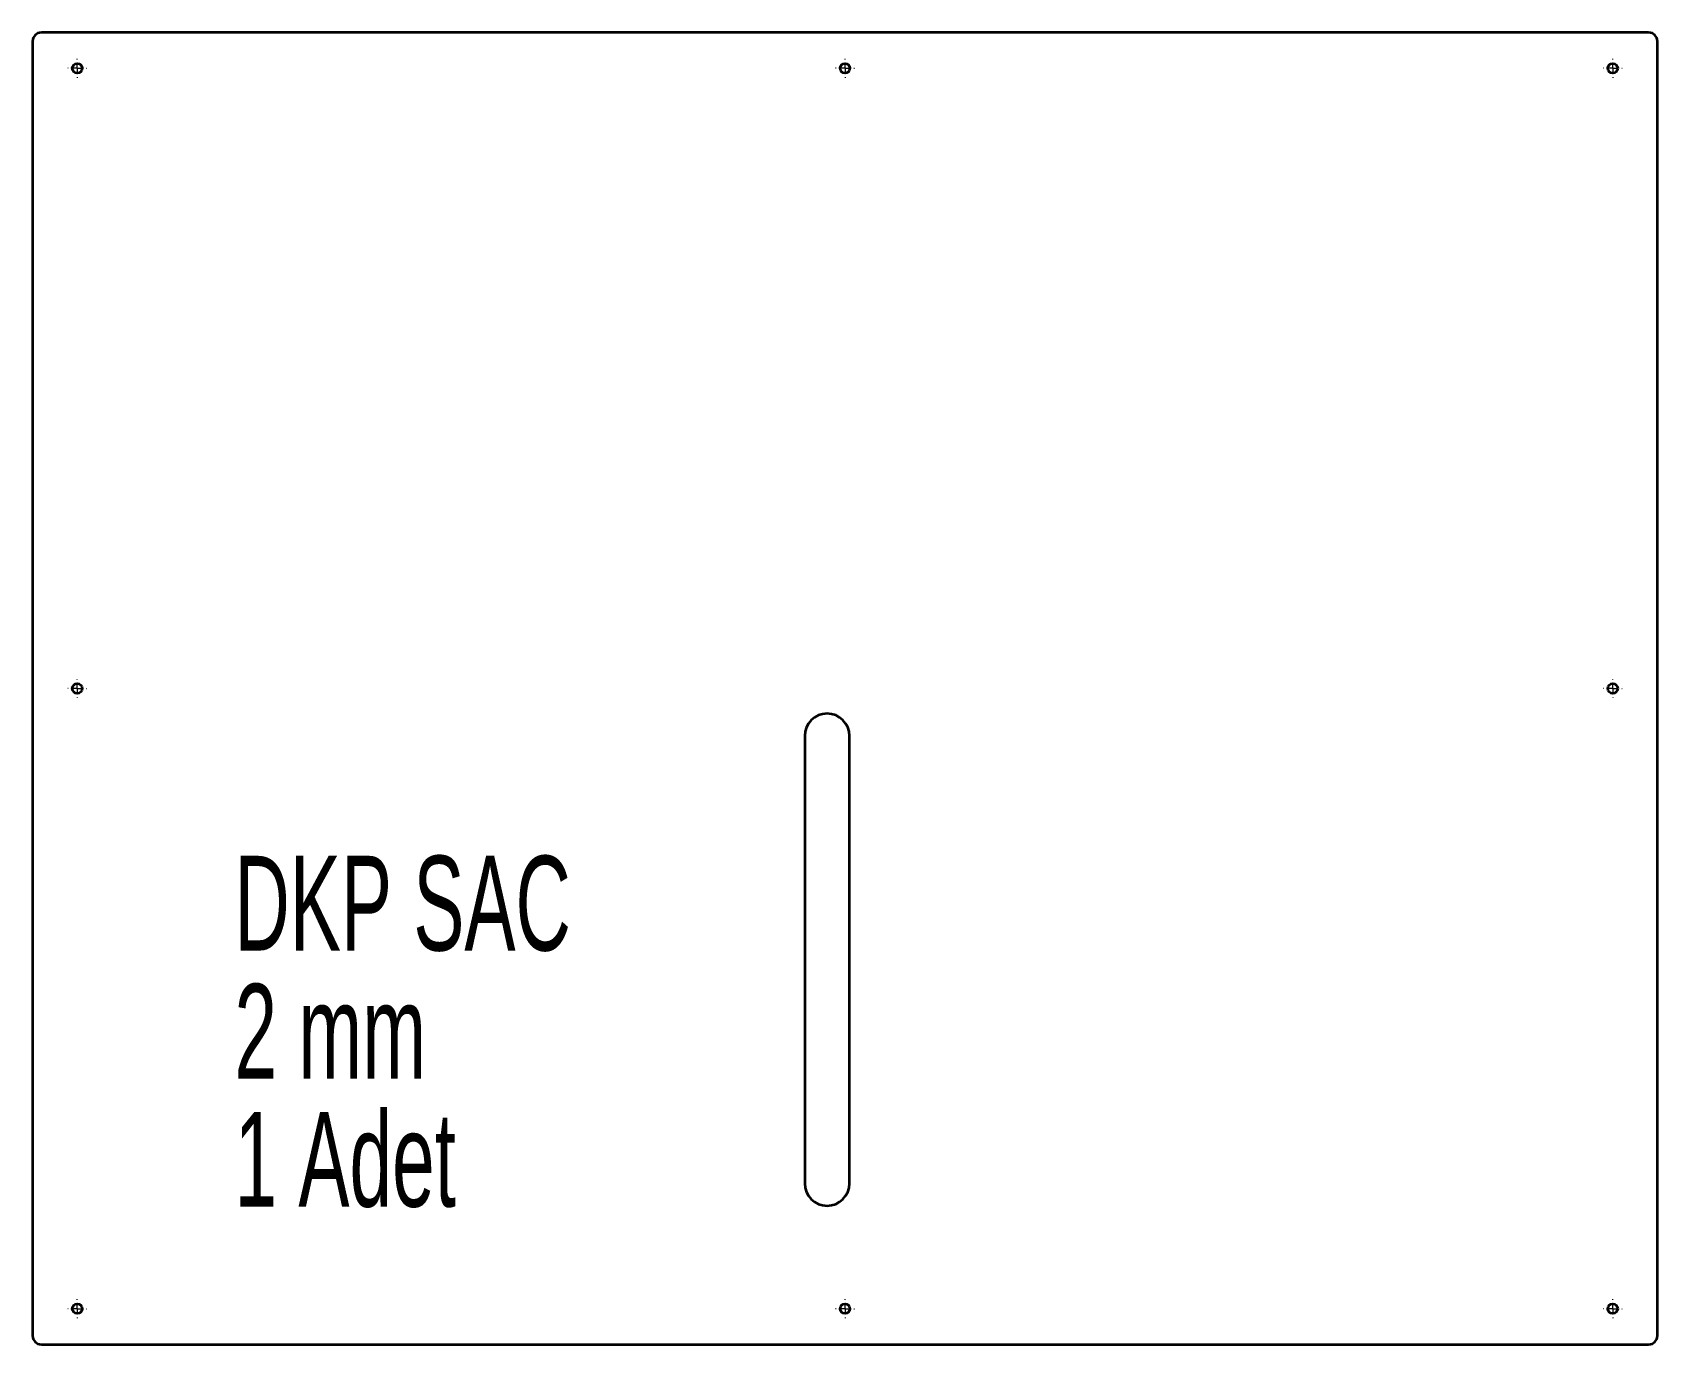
# Model space of a CAD drawing. Header units: millimetres. Extents: x -74 to 834, y -70 to 663.
import ezdxf

# ---------------------------------------------------------------- set-up
doc = ezdxf.new("R2010")
doc.units = ezdxf.units.MM
doc.styles.add('SLDTEXTSTYLE0', font='TXT', dxfattribs={"width": 0.605})

# ---------------------------------------------------------------- blocks, each defined once
blk = doc.blocks.new('SW_CENTERMARKSYMBOL_0')
at = {"color": 0, "linetype": 'Continuous', "lineweight": 18}
for p, q in [((-5, 0), (-5.25, 0)), ((0, 0), (-2.5, 0)), ((0, 5), (0, 5.25)), ((0, 0), (0, 2.5)), ((0, 0), (0, -2.5)), ((0, 0), (2.5, 0)), ((5, 0), (5.25, 0)), ((0, -5), (0, -5.25))]:
    blk.add_line(p, q, dxfattribs=at)
blk = doc.blocks.new('SW_CENTERMARKSYMBOL_1')
at = {"color": 0, "linetype": 'Continuous', "lineweight": 18}
for p, q in [((-5, 0), (-5.25, 0)), ((0, 0), (-2.5, 0)), ((0, 5), (0, 5.25)), ((0, 0), (0, 2.5)), ((0, 0), (0, -2.5)), ((0, 0), (2.5, 0)), ((5, 0), (5.25, 0)), ((0, -5), (0, -5.25))]:
    blk.add_line(p, q, dxfattribs=at)
blk = doc.blocks.new('SW_CENTERMARKSYMBOL_2')
at = {"color": 0, "linetype": 'Continuous', "lineweight": 18}
for p, q in [((-5, 0), (-5.25, 0)), ((0, 0), (-2.5, 0)), ((0, 5), (0, 5.25)), ((0, 0), (0, 2.5)), ((0, 0), (0, -2.5)), ((0, 0), (2.5, 0)), ((5, 0), (5.25, 0)), ((0, -5), (0, -5.25))]:
    blk.add_line(p, q, dxfattribs=at)
blk = doc.blocks.new('SW_CENTERMARKSYMBOL_3')
at = {"color": 0, "linetype": 'Continuous', "lineweight": 18}
for p, q in [((-5, 0), (-5.25, 0)), ((0, 0), (-2.5, 0)), ((0, 5), (0, 5.25)), ((0, 0), (0, 2.5)), ((0, 0), (0, -2.5)), ((0, 0), (2.5, 0)), ((5, 0), (5.25, 0)), ((0, -5), (0, -5.25))]:
    blk.add_line(p, q, dxfattribs=at)
blk = doc.blocks.new('SW_CENTERMARKSYMBOL_4')
at = {"color": 0, "linetype": 'Continuous', "lineweight": 18}
for p, q in [((-5, 0), (-5.25, 0)), ((0, 0), (-2.5, 0)), ((0, 5), (0, 5.25)), ((0, 0), (0, 2.5)), ((0, 0), (0, -2.5)), ((0, 0), (2.5, 0)), ((5, 0), (5.25, 0)), ((0, -5), (0, -5.25))]:
    blk.add_line(p, q, dxfattribs=at)
blk = doc.blocks.new('SW_CENTERMARKSYMBOL_5')
at = {"color": 0, "linetype": 'Continuous', "lineweight": 18}
for p, q in [((-5, 0), (-5.25, 0)), ((0, 0), (-2.5, 0)), ((0, 5), (0, 5.25)), ((0, 0), (0, 2.5)), ((0, 0), (0, -2.5)), ((0, 0), (2.5, 0)), ((5, 0), (5.25, 0)), ((0, -5), (0, -5.25))]:
    blk.add_line(p, q, dxfattribs=at)
blk = doc.blocks.new('SW_CENTERMARKSYMBOL_6')
at = {"color": 0, "linetype": 'Continuous', "lineweight": 18}
for p, q in [((-5, 0), (-5.25, 0)), ((0, 0), (-2.5, 0)), ((0, 5), (0, 5.25)), ((0, 0), (0, 2.5)), ((0, 0), (0, -2.5)), ((0, 0), (2.5, 0)), ((5, 0), (5.25, 0)), ((0, -5), (0, -5.25))]:
    blk.add_line(p, q, dxfattribs=at)
blk = doc.blocks.new('SW_CENTERMARKSYMBOL_7')
at = {"color": 0, "linetype": 'Continuous', "lineweight": 18}
for p, q in [((-5, 0), (-5.25, 0)), ((0, 0), (-2.5, 0)), ((0, 5), (0, 5.25)), ((0, 0), (0, 2.5)), ((0, 0), (0, -2.5)), ((0, 0), (2.5, 0)), ((5, 0), (5.25, 0)), ((0, -5), (0, -5.25))]:
    blk.add_line(p, q, dxfattribs=at)

msp = doc.modelspace()

# ---------------------------------------------------------------- linework, layer by layer
at = {"color": 7, "linetype": 'Continuous', "lineweight": 35}
for p, q in [((-73.89, 657.75), (-73.89, -65.25)), ((829.11, 662.75), (-68.89, 662.75)), ((834.11, -65.25), (834.11, 657.75)), ((357.61, 269.75), (357.61, 19.75)), ((382.61, 19.75), (382.61, 269.75)), ((-68.89, -70.25), (829.11, -70.25))]:
    msp.add_line(p, q, dxfattribs=at)
for centre in [(-48.89, 642.75), (380.11, 642.75), (809.11, 642.75), (-48.89, 296.25), (809.11, 296.25), (-48.89, -50.25), (380.11, -50.25), (809.11, -50.25)]:
    msp.add_circle(centre, 2.75, dxfattribs=at)
for centre, radius, start, end in [((-68.89, 657.75), 5, 90, 180), ((829.11, 657.75), 5, 0, 90), ((370.11, 269.75), 12.5, 0, 180), ((370.11, 19.75), 12.5, 180, 0), ((-68.89, -65.25), 5, 180, 270), ((829.11, -65.25), 5, 270, 0)]:
    msp.add_arc(centre, radius, start, end, dxfattribs=at)

# ---------------------------------------------------------------- block references
at = {"color": 7, "linetype": 'Continuous', "lineweight": 0}
for name, p in [('SW_CENTERMARKSYMBOL_7', (-48.89, 642.75)), ('SW_CENTERMARKSYMBOL_5', (380.11, 642.75)), ('SW_CENTERMARKSYMBOL_6', (809.11, 642.75)), ('SW_CENTERMARKSYMBOL_1', (-48.89, 296.25)), ('SW_CENTERMARKSYMBOL_0', (809.11, 296.25)), ('SW_CENTERMARKSYMBOL_2', (-48.89, -50.25)), ('SW_CENTERMARKSYMBOL_3', (380.11, -50.25)), ('SW_CENTERMARKSYMBOL_4', (809.11, -50.25))]:
    msp.add_blockref(name, p, dxfattribs=at)

# ---------------------------------------------------------------- texts
at = {"color": 7, "linetype": 'Continuous', "lineweight": 0, "char_height": 52.917, "attachment_point": 1, "style": 'SLDTEXTSTYLE0'}
for s, insert in [('DKP SAC', (38.97, 202.77)), ('2 mm', (38.97, 131.21)), ('1 Adet', (38.97, 59.66))]:
    msp.add_mtext(s, dxfattribs=dict(at, insert=insert))

doc.saveas('drawing.dxf')
